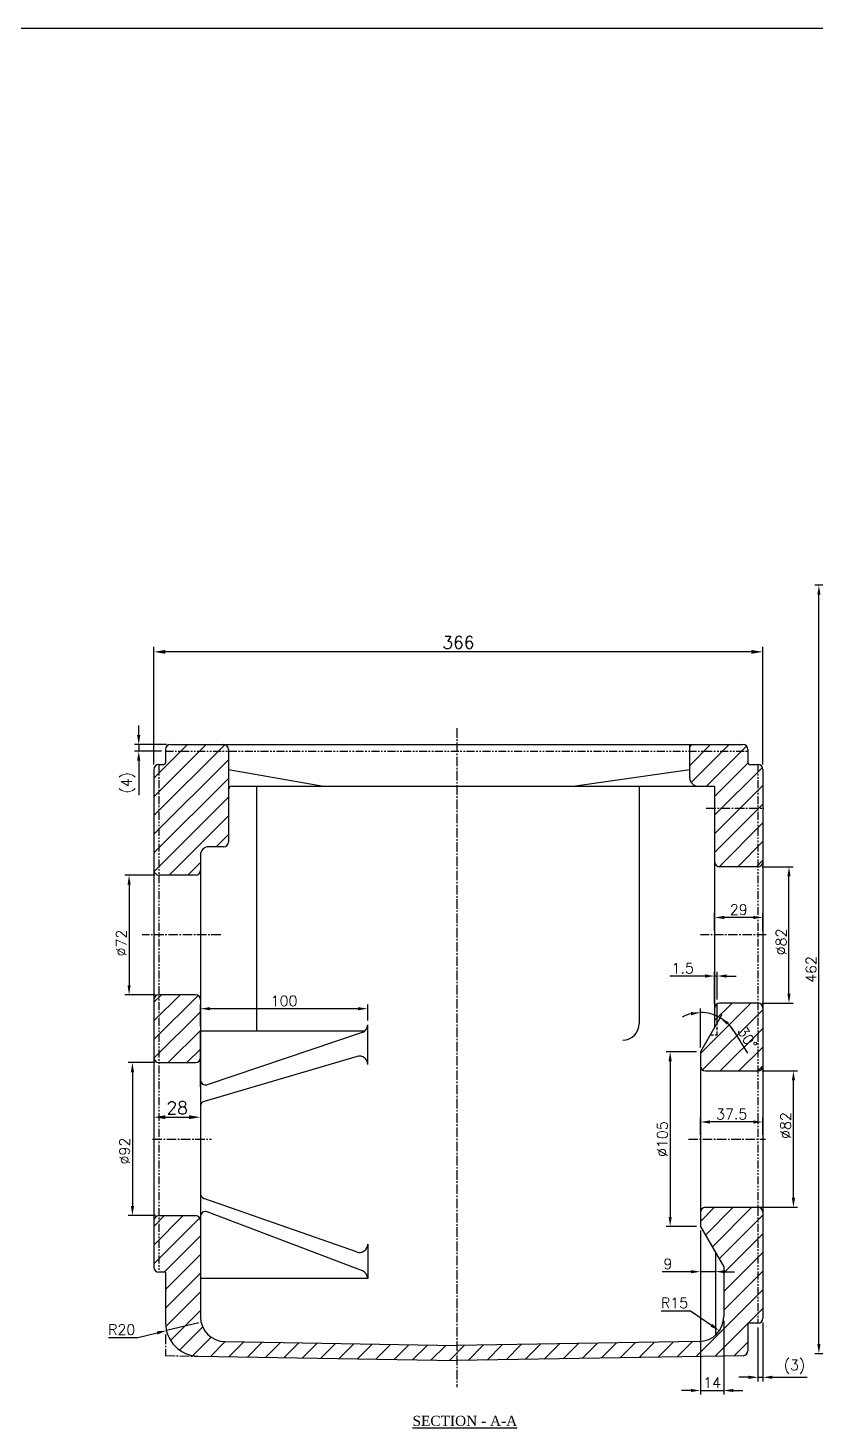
# Model space of a CAD drawing. Header units: millimetres. Extents: x -3508 to 12243, y -3609 to 4092.
# Drawn here: x 405 to 879, y 206 to 1048 of the extents above; entities that cross this region are included whole.
import ezdxf

# ---------------------------------------------------------------- set-up
doc = ezdxf.new("R2010")
doc.units = ezdxf.units.MM
doc.header["$LTSCALE"] = 0.3
doc.header["$PDSIZE"] = -50
for name, pattern in [('CENTER2', [28.575, 19.05, -3.175, 3.175, -3.175]), ('HIDDEN', [9.525, 6.35, -3.175]), ('PHANTOM2', [31.75, 15.875, -3.175, 3.175, -3.175, 3.175, -3.175])]:
    doc.linetypes.add(name, pattern=pattern)
doc.layers.add('AM_5', color=3, linetype='Continuous', lineweight=25)
for name, color, linetype in [('center', 1, 'CENTER2'), ('CHAIN ...', 8, 'PHANTOM2'), ('h', 4, 'HIDDEN'), ('ht', 6, 'Continuous')]:
    doc.layers.add(name, color=color, linetype=linetype)
doc.styles.add('ROMANTIC', font='romantic.ttf')
doc.styles.add('rs', font='romans.shx')
doc.dimstyles.new('sarab', dxfattribs={"dimscale": 3, "dimtxt": 2.5, "dimasz": 2.3, "dimexe": 1, "dimexo": 1, "dimtad": 1, "dimdec": 3, "dimdsep": 46, "dimtxsty": 'rs', "dimcen": 0, "dimclrd": 1, "dimclre": 1, "dimclrt": 7, "dimadec": 3, "dimazin": 2, "dimtfac": 1, "dimtdec": 3, "dimtmove": 0, "dimatfit": 3, "dimfxl": 0, "dimarcsym": 0})
doc.dimstyles.new('sarab$0', dxfattribs={"dimscale": 3, "dimtxt": 2.5, "dimasz": 2.3, "dimexe": 1, "dimexo": 1, "dimtad": 1, "dimdec": 3, "dimdsep": 46, "dimtxsty": 'rs', "dimcen": 0, "dimclrd": 1, "dimclre": 1, "dimclrt": 7, "dimadec": 3, "dimazin": 2, "dimtfac": 1, "dimtdec": 3, "dimtmove": 0, "dimatfit": 3, "dimfxl": 0, "dimarcsym": 0})

# ---------------------------------------------------------------- blocks, each defined once
blk = doc.blocks.new('*D1319')
at = {"color": 1, "lineweight": -2, "transparency": 16777216}
for p, q in [((481.28, 538.79), (463.38, 538.79)), ((465.88, 533.04), (465.88, 472.54)), ((481.78, 466.79), (463.38, 466.79))]:
    blk.add_line(p, q, dxfattribs=at)
at = {"color": 1, "transparency": 16777216}
for points in [[(464.92, 533.04), (466.84, 533.04), (465.88, 538.79)], [(464.92, 472.54), (466.84, 472.54), (465.88, 466.79)]]:
    blk.add_solid(points, dxfattribs=at)
at = {"layer": 'Defpoints', "color": 0, "transparency": 16777216}
for p in [(483.78, 538.79), (465.88, 466.79), (484.28, 466.79)]:
    blk.add_point(p, dxfattribs=at)
at = {"color": 7, "transparency": 16777216, "insert": (461.19, 497.91), "char_height": 6.25, "attachment_point": 5, "rotation": 90, "style": 'rs'}
blk.add_mtext('%%C72', dxfattribs=at)
blk = doc.blocks.new('*D1327')
at = {"color": 1, "lineweight": -2, "transparency": 16777216}
for p, q in [((481.28, 426.04), (465.38, 426.04)), ((467.88, 420.29), (467.88, 339.79)), ((481.78, 334.04), (465.38, 334.04))]:
    blk.add_line(p, q, dxfattribs=at)
at = {"color": 1, "transparency": 16777216}
for points in [[(466.92, 420.29), (468.84, 420.29), (467.88, 426.04)], [(466.92, 339.79), (468.84, 339.79), (467.88, 334.04)]]:
    blk.add_solid(points, dxfattribs=at)
at = {"layer": 'Defpoints', "color": 0, "transparency": 16777216}
for p in [(483.78, 426.04), (467.88, 334.04), (484.28, 334.04)]:
    blk.add_point(p, dxfattribs=at)
at = {"color": 7, "transparency": 16777216, "insert": (463.19, 372.87), "char_height": 6.25, "attachment_point": 5, "rotation": 90, "style": 'rs'}
blk.add_mtext('%%C92', dxfattribs=at)
blk = doc.blocks.new('*D1328')
at = {"color": 1, "lineweight": -2, "transparency": 16777216}
for p, q in [((846.28, 421.04), (867.64, 421.04)), ((865.14, 344.79), (865.14, 415.29)), ((843.78, 339.04), (867.64, 339.04))]:
    blk.add_line(p, q, dxfattribs=at)
at = {"color": 1, "transparency": 16777216}
for points in [[(864.19, 415.29), (866.1, 415.29), (865.14, 421.04)], [(864.19, 344.79), (866.1, 344.79), (865.14, 339.04)]]:
    blk.add_solid(points, dxfattribs=at)
at = {"layer": 'Defpoints', "color": 0, "transparency": 16777216}
for p in [(843.78, 421.04), (865.14, 421.04), (841.28, 339.04)]:
    blk.add_point(p, dxfattribs=at)
at = {"color": 7, "transparency": 16777216, "insert": (860.46, 388.19), "char_height": 6.25, "attachment_point": 5, "rotation": 90, "style": 'rs'}
blk.add_mtext('%%C82', dxfattribs=at)
blk = doc.blocks.new('*D1329')
at = {"color": 1, "lineweight": -2, "transparency": 16777216}
for p, q in [((846.28, 543.79), (864.95, 543.79)), ((862.45, 467.54), (862.45, 538.04)), ((846.28, 461.79), (864.95, 461.79))]:
    blk.add_line(p, q, dxfattribs=at)
at = {"color": 1, "transparency": 16777216}
for points in [[(861.49, 538.04), (863.41, 538.04), (862.45, 543.79)], [(861.49, 467.54), (863.41, 467.54), (862.45, 461.79)]]:
    blk.add_solid(points, dxfattribs=at)
at = {"layer": 'Defpoints', "color": 0, "transparency": 16777216}
for p in [(843.78, 543.79), (862.45, 543.79), (843.78, 461.79)]:
    blk.add_point(p, dxfattribs=at)
at = {"color": 7, "transparency": 16777216, "insert": (857.76, 498.61), "char_height": 6.25, "attachment_point": 5, "rotation": 90, "style": 'rs'}
blk.add_mtext('%%C82', dxfattribs=at)
blk = doc.blocks.new('*D1330')
at = {"color": 1, "lineweight": -2, "transparency": 16777216}
for p, q in [((809.28, 435.04), (809.28, 458.66)), ((819.03, 449.43), (822.34, 455.16)), ((829.35, 445), (837.59, 431.72))]:
    blk.add_line(p, q, dxfattribs=at)
for start, end in [(103.98055, 117.9611), (60, 90), (31.82519, 60), (32.0389, 46.01945)]:
    blk.add_arc((809.28, 432.54), 23.62, start, end, dxfattribs=at)
at = {"color": 1, "transparency": 16777216}
for points in [[(803.45, 456.41), (803.69, 454.51), (809.28, 456.16)], [(825.11, 448.77), (826.26, 450.3), (821.09, 453)]]:
    blk.add_solid(points, dxfattribs=at)
at = {"layer": 'Defpoints', "color": 0, "transparency": 16777216}
for p in [(813.38, 455.8), (817.78, 447.26), (809.28, 432.54), (809.28, 432.54), (809.28, 327.54)]:
    blk.add_point(p, dxfattribs=at)
at = {"color": 7, "transparency": 16777216, "insert": (837.45, 440.83), "char_height": 6.25, "attachment_point": 5, "rotation": 301.82519, "style": 'rs'}
blk.add_mtext('30°', dxfattribs=at)
blk = doc.blocks.new('*D1331')
at = {"color": 1, "lineweight": -2, "transparency": 16777216}
for p, q in [((809.28, 382.54), (809.28, 392.85)), ((841.03, 390.35), (815.03, 390.35)), ((846.78, 382.54), (846.78, 392.85))]:
    blk.add_line(p, q, dxfattribs=at)
at = {"color": 1, "transparency": 16777216}
for points in [[(815.03, 391.31), (815.03, 389.39), (809.28, 390.35)], [(841.03, 391.31), (841.03, 389.39), (846.78, 390.35)]]:
    blk.add_solid(points, dxfattribs=at)
at = {"layer": 'Defpoints', "color": 0, "transparency": 16777216}
for p in [(809.28, 390.35), (809.28, 380.04), (846.78, 380.04)]:
    blk.add_point(p, dxfattribs=at)
at = {"color": 7, "transparency": 16777216, "insert": (828.03, 395.04), "char_height": 6.25, "attachment_point": 5, "style": 'rs'}
blk.add_mtext('37.5', dxfattribs=at)
blk = doc.blocks.new('*D1332')
at = {"color": 1, "lineweight": -2, "transparency": 16777216}
for p, q in [((817.78, 505.29), (817.78, 515.8)), ((846.78, 505.29), (846.78, 515.8)), ((841.03, 513.3), (823.53, 513.3))]:
    blk.add_line(p, q, dxfattribs=at)
at = {"color": 1, "transparency": 16777216}
for points in [[(823.53, 514.25), (823.53, 512.34), (817.78, 513.3)], [(841.03, 514.25), (841.03, 512.34), (846.78, 513.3)]]:
    blk.add_solid(points, dxfattribs=at)
at = {"layer": 'Defpoints', "color": 0, "transparency": 16777216}
for p in [(817.78, 513.3), (817.78, 502.79), (846.78, 502.79)]:
    blk.add_point(p, dxfattribs=at)
at = {"color": 7, "transparency": 16777216, "insert": (832.28, 517.98), "char_height": 6.25, "attachment_point": 5, "style": 'rs'}
blk.add_mtext('29', dxfattribs=at)
blk = doc.blocks.new('*D1192')
at = {"color": 1, "lineweight": -2, "transparency": 16777216}
blk.add_line((487.68, 393.22), (501.88, 393.22), dxfattribs=at)
at = {"color": 1, "transparency": 16777216}
for points in [[(487.68, 394.37), (487.68, 392.07), (480.78, 393.22)], [(501.88, 394.37), (501.88, 392.07), (508.78, 393.22)]]:
    blk.add_solid(points, dxfattribs=at)
at = {"layer": 'Defpoints', "color": 0, "transparency": 16777216}
for p in [(480.78, 393.22), (508.78, 393.22), (508.78, 393.22)]:
    blk.add_point(p, dxfattribs=at)
at = {"color": 7, "transparency": 16777216, "insert": (494.78, 398.85), "char_height": 7.5, "attachment_point": 5, "style": 'rs'}
blk.add_mtext('28', dxfattribs=at)
blk = doc.blocks.new('*D1333')
at = {"color": 1, "lineweight": -2, "transparency": 16777216}
for p, q in [((508.78, 447.73), (508.78, 460.95)), ((603.53, 458.45), (514.53, 458.45)), ((609.28, 451.32), (609.28, 460.95))]:
    blk.add_line(p, q, dxfattribs=at)
at = {"color": 1, "transparency": 16777216}
for points in [[(514.53, 459.41), (514.53, 457.49), (508.78, 458.45)], [(603.53, 459.41), (603.53, 457.49), (609.28, 458.45)]]:
    blk.add_solid(points, dxfattribs=at)
at = {"layer": 'Defpoints', "color": 0, "transparency": 16777216}
for p in [(508.78, 458.45), (609.28, 448.82), (508.78, 445.23)]:
    blk.add_point(p, dxfattribs=at)
at = {"color": 7, "transparency": 16777216, "insert": (559.03, 463.14), "char_height": 6.25, "attachment_point": 5, "style": 'rs'}
blk.add_mtext('100', dxfattribs=at)
blk = doc.blocks.new('*D1428')
at = {"color": 1, "lineweight": -2, "transparency": 16777216}
for p, q in [((809.28, 325.04), (809.28, 226.41)), ((823.28, 270.89), (823.28, 226.41)), ((803.53, 228.91), (797.78, 228.91)), ((809.28, 228.91), (823.28, 228.91)), ((829.03, 228.91), (834.78, 228.91))]:
    blk.add_line(p, q, dxfattribs=at)
at = {"color": 1, "transparency": 16777216}
for points in [[(803.53, 229.87), (803.53, 227.96), (809.28, 228.91)], [(829.03, 229.87), (829.03, 227.96), (823.28, 228.91)]]:
    blk.add_solid(points, dxfattribs=at)
at = {"layer": 'Defpoints', "color": 0, "transparency": 16777216}
for p in [(809.28, 327.54), (823.28, 273.39), (823.28, 228.91)]:
    blk.add_point(p, dxfattribs=at)
at = {"color": 7, "transparency": 16777216, "insert": (816.28, 233.6), "char_height": 6.25, "attachment_point": 5, "style": 'rs'}
blk.add_mtext('14', dxfattribs=at)
blk = doc.blocks.new('*D1429')
at = {"color": 1, "lineweight": -2, "transparency": 16777216}
for p, q in [((471.67, 623.04), (471.67, 628.79)), ((488.28, 617.29), (469.17, 617.29)), ((471.67, 617.29), (471.67, 613.29)), ((485.28, 613.29), (469.17, 613.29)), ((471.67, 607.54), (471.67, 586.76))]:
    blk.add_line(p, q, dxfattribs=at)
at = {"color": 1, "transparency": 16777216}
for points in [[(470.71, 623.04), (472.63, 623.04), (471.67, 617.29)], [(470.71, 607.54), (472.63, 607.54), (471.67, 613.29)]]:
    blk.add_solid(points, dxfattribs=at)
at = {"layer": 'Defpoints', "color": 0, "transparency": 16777216}
for p in [(490.78, 617.29), (471.67, 613.29), (487.78, 613.29)]:
    blk.add_point(p, dxfattribs=at)
at = {"color": 7, "transparency": 16777216, "insert": (465.35, 594.27), "char_height": 6.25, "attachment_point": 5, "rotation": 90, "style": 'rs'}
blk.add_mtext('(4)', dxfattribs=at)
blk = doc.blocks.new('*D1427')
at = {"color": 1, "lineweight": -2, "transparency": 16777216}
for p, q in [((846.78, 269.83), (846.78, 234.36)), ((843.78, 266.83), (843.78, 234.36)), ((838.03, 236.86), (832.28, 236.86)), ((843.78, 236.86), (846.78, 236.86)), ((852.53, 236.86), (873.31, 236.86))]:
    blk.add_line(p, q, dxfattribs=at)
at = {"color": 1, "transparency": 16777216}
for points in [[(838.03, 237.82), (838.03, 235.91), (843.78, 236.86)], [(852.53, 237.82), (852.53, 235.91), (846.78, 236.86)]]:
    blk.add_solid(points, dxfattribs=at)
at = {"layer": 'Defpoints', "color": 0, "transparency": 16777216}
for p in [(846.78, 272.33), (843.78, 269.33), (846.78, 236.86)]:
    blk.add_point(p, dxfattribs=at)
at = {"color": 7, "transparency": 16777216, "insert": (865.79, 243.19), "char_height": 6.25, "attachment_point": 5, "style": 'rs'}
blk.add_mtext('(3)', dxfattribs=at)
blk = doc.blocks.new('*D1436')
at = {"color": 1, "lineweight": -2, "transparency": 16777216}
for p, q in [((507.78, 269.55), (488.33, 264.9)), ((471.06, 260.78), (482.73, 263.57)), ((453.43, 260.78), (471.06, 260.78))]:
    blk.add_line(p, q, dxfattribs=at)
at = {"color": 1, "transparency": 16777216}
blk.add_solid([(482.51, 264.5), (482.95, 262.64), (488.33, 264.9)], dxfattribs=at)
at = {"layer": 'Defpoints', "color": 0, "transparency": 16777216}
for p in [(507.78, 269.55), (488.33, 264.9)]:
    blk.add_point(p, dxfattribs=at)
at = {"color": 7, "transparency": 16777216, "insert": (461.46, 265.47), "char_height": 6.25, "attachment_point": 5, "style": 'rs'}
blk.add_mtext('R20', dxfattribs=at)
blk = doc.blocks.new('_DatumFilled')
at = {"color": 0, "linetype": 'ByBlock'}
blk.add_solid([(0, 0.58), (-1, 0), (0, -0.58)], dxfattribs=at)
blk = doc.blocks.new('*D1212')
at = {"color": 1, "lineweight": -2, "transparency": 16777216}
for p, q in [((785.64, 276.89), (803.27, 276.89)), ((803.27, 276.89), (815.87, 268.13))]:
    blk.add_line(p, q, dxfattribs=at)
at = {"color": 1, "transparency": 16777216}
blk.add_solid([(816.42, 268.91), (815.32, 267.34), (820.59, 264.84)], dxfattribs=at)
at = {"layer": 'Defpoints', "color": 0, "transparency": 16777216}
for p in [(808.28, 273.41), (820.59, 264.84)]:
    blk.add_point(p, dxfattribs=at)
at = {"color": 7, "transparency": 16777216, "insert": (793.67, 281.58), "char_height": 6.25, "attachment_point": 5, "style": 'rs'}
blk.add_mtext('R15', dxfattribs=at)
blk = doc.blocks.new('*D1432')
at = {"color": 1, "lineweight": -2, "transparency": 16777216}
for p, q in [((809.28, 325.04), (809.28, 297.83)), ((818.28, 309.45), (818.28, 297.83)), ((803.53, 300.33), (786.17, 300.33)), ((818.28, 300.33), (809.28, 300.33)), ((824.03, 300.33), (829.78, 300.33))]:
    blk.add_line(p, q, dxfattribs=at)
at = {"color": 1, "transparency": 16777216}
for points in [[(803.53, 301.29), (803.53, 299.37), (809.28, 300.33)], [(824.03, 301.29), (824.03, 299.37), (818.28, 300.33)]]:
    blk.add_solid(points, dxfattribs=at)
at = {"layer": 'Defpoints', "color": 0, "transparency": 16777216}
for p in [(809.28, 327.54), (818.28, 311.95), (818.28, 300.33)]:
    blk.add_point(p, dxfattribs=at)
at = {"color": 7, "transparency": 16777216, "insert": (789.67, 305.02), "char_height": 6.25, "attachment_point": 5, "style": 'rs'}
blk.add_mtext('9', dxfattribs=at)
blk = doc.blocks.new('*D1433')
at = {"color": 1, "lineweight": -2, "transparency": 16777216}
for p, q in [((817.78, 461.29), (817.78, 480.6)), ((819.28, 463.89), (819.28, 480.6)), ((812.03, 478.1), (790.95, 478.1)), ((819.28, 478.1), (817.78, 478.1)), ((825.03, 478.1), (830.78, 478.1))]:
    blk.add_line(p, q, dxfattribs=at)
at = {"color": 1, "transparency": 16777216}
for points in [[(812.03, 479.06), (812.03, 477.14), (817.78, 478.1)], [(825.03, 479.06), (825.03, 477.14), (819.28, 478.1)]]:
    blk.add_solid(points, dxfattribs=at)
at = {"layer": 'Defpoints', "color": 0, "transparency": 16777216}
for p in [(819.28, 478.1), (817.78, 458.79), (819.28, 461.39)]:
    blk.add_point(p, dxfattribs=at)
at = {"color": 7, "transparency": 16777216, "insert": (798.61, 482.79), "char_height": 6.25, "attachment_point": 5, "style": 'rs'}
blk.add_mtext('1.5', dxfattribs=at)
blk = doc.blocks.new('*D1455')
at = {"color": 1, "lineweight": -2, "transparency": 16777216}
for p, q in [((806.78, 432.54), (788.55, 432.54)), ((791.05, 426.79), (791.05, 333.29)), ((806.78, 327.54), (788.55, 327.54))]:
    blk.add_line(p, q, dxfattribs=at)
at = {"color": 1, "transparency": 16777216}
for points in [[(790.09, 426.79), (792.01, 426.79), (791.05, 432.54)], [(790.09, 333.29), (792.01, 333.29), (791.05, 327.54)]]:
    blk.add_solid(points, dxfattribs=at)
at = {"layer": 'Defpoints', "color": 0, "transparency": 16777216}
for p in [(809.28, 432.54), (791.05, 327.54), (809.28, 327.54)]:
    blk.add_point(p, dxfattribs=at)
at = {"color": 7, "transparency": 16777216, "insert": (786.36, 380.04), "char_height": 6.25, "attachment_point": 5, "rotation": 90, "style": 'rs'}
blk.add_mtext('%%C105', dxfattribs=at)
blk = doc.blocks.new('*D1280')
at = {"layer": 'AM_5', "color": 1, "lineweight": -2, "transparency": 16777216}
for p, q in [((480.78, 605.29), (480.78, 675.99)), ((846.78, 605.29), (846.78, 675.99)), ((839.88, 672.99), (487.68, 672.99))]:
    blk.add_line(p, q, dxfattribs=at)
at = {"layer": 'AM_5', "color": 1, "transparency": 16777216}
for points in [[(487.68, 674.14), (487.68, 671.84), (480.78, 672.99)], [(839.88, 674.14), (839.88, 671.84), (846.78, 672.99)]]:
    blk.add_solid(points, dxfattribs=at)
at = {"layer": 'Defpoints', "color": 0, "transparency": 16777216}
for p in [(480.78, 672.99), (480.78, 602.29), (846.78, 602.29)]:
    blk.add_point(p, dxfattribs=at)
at = {"layer": 'AM_5', "color": 7, "transparency": 16777216, "insert": (663.78, 678.62), "char_height": 7.5, "attachment_point": 5, "style": 'rs'}
blk.add_mtext('366', dxfattribs=at)
blk = doc.blocks.new('*D1283')
at = {"color": 1, "lineweight": -2, "transparency": 16777216}
for p, q in [((997.33, 713.03), (877.93, 713.03)), ((880.43, 256.78), (880.43, 707.28)), ((997.33, 251.03), (877.93, 251.03))]:
    blk.add_line(p, q, dxfattribs=at)
at = {"color": 1, "transparency": 16777216}
for points in [[(879.47, 707.28), (881.39, 707.28), (880.43, 713.03)], [(879.47, 256.78), (881.39, 256.78), (880.43, 251.03)]]:
    blk.add_solid(points, dxfattribs=at)
at = {"layer": 'Defpoints', "color": 0, "transparency": 16777216}
for p in [(880.43, 713.03), (999.83, 713.03), (999.83, 251.03)]:
    blk.add_point(p, dxfattribs=at)
at = {"color": 7, "transparency": 16777216, "insert": (875.75, 482.03), "char_height": 6.25, "attachment_point": 5, "rotation": 90, "style": 'rs'}
blk.add_mtext('462', dxfattribs=at)

msp = doc.modelspace()

# ---------------------------------------------------------------- hatches: boundary and pattern name
at = {"layer": 'ht'}
h = msp.add_hatch(dxfattribs=at)
h.set_pattern_fill('ANSI31', color=256, scale=2.5, style=0)
h.set_pattern_definition([(45, (-6131.779, -43.694), (-5.61266, 5.61266), [])])
h.paths.add_polyline_path([(525.5786, 613.2892), (508.7786, 613.2892), (508.7786, 609.5892, 0.41421356), (511.7786, 606.5892), (522.5786, 606.5892, -0.41421356), (525.5786, 603.5892)], flags=17)
h.paths.add_polyline_path([(522.5786, 617.2892), (508.7786, 617.2892), (508.7786, 613.2892), (525.5786, 613.2892), (525.5786, 614.2892, 0.41421356)])
h.paths.add_polyline_path([(843.7786, 605.2892), (838.7786, 605.2892, -0.41421356), (837.7786, 606.2892), (837.7786, 613.2892), (802.7786, 613.2892), (802.7786, 597.2892, 0.41421356), (807.7786, 592.2892), (817.7786, 592.2892), (817.7786, 578.9392), (843.7786, 578.9392)])
h.paths.add_polyline_path([(843.7786, 578.9392), (817.7786, 578.9392), (817.7786, 546.7892, 0.41421356), (820.7786, 543.7892), (843.7786, 543.7892)])
h.paths.add_polyline_path([(834.7786, 617.2892), (802.7786, 617.2892), (802.7786, 613.2892), (837.7786, 613.2892), (837.7786, 614.2892, 0.41421356)])
h.paths.add_polyline_path([(846.7786, 602.2892, 0.41421356), (843.7786, 605.2892), (843.7786, 578.9392), (846.7786, 578.9392)])
h.paths.add_polyline_path([(846.7786, 578.9392), (843.7786, 578.9392), (843.7786, 543.7892, 0.41421356), (846.7786, 546.7892)])
h.paths.add_polyline_path([(846.7786, 458.7892, 0.41421356), (843.7786, 461.7892), (843.7786, 421.0392, 0.41421356), (846.7786, 424.0392)])
h.paths.add_polyline_path([(843.7786, 461.7892), (820.7786, 461.7892, 0.1316525), (819.2786, 461.3872), (819.2786, 449.8597), (819.2786, 442.7492), (815.1734, 442.7492), (809.2786, 432.5392), (809.2786, 424.0392, 0.41421356), (812.2786, 421.0392), (843.7786, 421.0392)])
h.paths.add_polyline_path([(819.2786, 461.3872, 0.26794919), (817.7786, 458.7892), (817.7786, 447.2616), (819.2786, 449.8597)], flags=17)
h.paths.add_polyline_path([(819.2786, 449.8597), (817.7786, 447.2616), (815.1734, 442.7492), (819.2786, 442.7492)], flags=17)
h.paths.add_polyline_path([(837.7786, 252.8362), (837.7786, 269.3337), (843.7786, 269.3337), (843.7786, 339.0392), (812.2786, 339.0392, 0.41421356), (809.2786, 336.0392), (809.2786, 327.5392), (823.2786, 303.2904), (823.2786, 273.385, -0.40920189), (808.5357, 258.3872), (662.7786, 255.8886), (662.7786, 246.8872), (834.83, 249.8367, 0.40920189)])
h.paths.add_polyline_path([(846.7786, 336.0392, 0.41421356), (843.7786, 339.0392), (843.7786, 269.3337, 0.41421356), (846.7786, 272.3337)])
h.paths.add_polyline_path([(508.7786, 463.7892, 0.41421356), (505.7786, 466.7892), (483.7786, 466.7892), (483.7786, 426.0392), (505.7786, 426.0392, 0.41421356), (508.7786, 429.0392), (508.7786, 440.0392)])
h.paths.add_polyline_path([(483.7786, 466.7892, 0.41421356), (480.7786, 463.7892), (480.7786, 429.0392, 0.41421356), (483.7786, 426.0392)])
h.paths.add_polyline_path([(508.7786, 331.0392, 0.41421356), (505.7786, 334.0392), (483.7786, 334.0392), (483.7786, 300.0392), (487.7786, 300.0392), (487.7786, 269.5473, 0.40920189), (507.4358, 249.5503), (662.7786, 246.8872), (662.7786, 255.8886), (523.5215, 258.2758, -0.40920189), (508.7786, 273.2736)])
h.paths.add_polyline_path([(483.7786, 334.0392, 0.41421356), (480.7786, 331.0392), (480.7786, 303.0392, 0.41421356), (483.7786, 300.0392)])
h.paths.add_polyline_path([(508.7786, 617.2892), (490.7786, 617.2892, 0.41421356), (487.7786, 614.2892), (487.7786, 613.2892), (508.7786, 613.2892)])
h.paths.add_polyline_path([(483.7786, 605.2892, 0.41421356), (480.7786, 602.2892), (480.7786, 541.7892, 0.41421356), (483.7786, 538.7892)])
edge = h.paths.add_edge_path()
edge.add_arc((505.7786, 541.7892), 3, 270, 360)
edge.add_line((508.7786, 541.7892), (508.7786, 550.7892))
edge.add_arc((513.7786, 550.7892), 5, 90, 180, ccw=False)
edge.add_line((513.7786, 555.7892), (522.5786, 555.7892))
edge.add_arc((522.5786, 558.7892), 3, 270, 360)
edge.add_line((525.5786, 558.7892), (525.5786, 603.5892))
edge.add_arc((522.5786, 603.5892), 3, 0, 90)
edge.add_line((522.5786, 606.5892), (511.7786, 606.5892))
edge.add_arc((511.7786, 609.5892), 3, 180, 270, ccw=False)
edge.add_line((508.7786, 609.5892), (508.7786, 613.2892))
edge.add_line((508.7786, 613.2892), (487.7786, 613.2892))
edge.add_line((487.7786, 613.2892), (487.7786, 606.2892))
edge.add_arc((486.7786, 606.2892), 1, -90, 0, ccw=False)
edge.add_line((486.7786, 605.2892), (483.7786, 605.2892))
edge.add_line((483.7786, 605.2892), (483.7786, 538.7892))
edge.add_line((483.7786, 538.7892), (505.7786, 538.7892))

# ---------------------------------------------------------------- linework, layer by layer
for p, q in [((-3507.7534, 1048.0638), (1845.5929, 1048.0638)), ((490.7786, 617.2892), (834.7786, 617.2892)), ((802.7786, 597.2892), (802.7786, 617.2892)), ((487.7786, 614.2892), (487.7786, 606.2892)), ((525.5786, 614.2892), (525.5786, 558.7892)), ((837.7786, 614.2892), (837.7786, 606.2892)), ((480.7786, 602.2892), (480.7786, 303.0392)), ((483.7786, 605.2892), (486.7786, 605.2892)), ((525.5786, 602.2892), (582.7786, 592.2892)), ((732.7786, 592.2892), (802.7786, 602.2892)), ((838.7786, 605.2892), (843.7786, 605.2892)), ((846.7786, 602.2892), (846.7786, 272.3337)), ((527.5786, 592.2892), (817.7786, 592.2892)), ((817.7786, 592.2892), (817.7786, 462.7892)), ((522.5786, 555.7892), (513.7786, 555.7892)), ((522.5786, 555.7892), (513.7786, 555.7892)), ((508.7786, 550.7892), (508.7786, 440.0392)), ((505.7786, 538.7892), (483.7786, 538.7892)), ((843.7786, 543.7892), (819.7786, 543.7892)), ((505.7786, 466.7892), (483.7786, 466.7892)), ((817.7786, 462.7892), (817.7786, 447.2616)), ((819.2786, 449.8597), (819.2786, 461.3872)), ((843.7786, 461.7892), (820.7786, 461.7892)), ((609.2786, 425.0039), (609.2786, 448.8242)), ((819.2786, 449.8597), (809.2786, 432.5392)), ((508.7786, 411.4363), (508.7786, 445.2304)), ((508.7786, 445.2304), (607.7549, 445.2304)), ((508.7786, 440.0392), (508.7786, 273.2736)), ((605.8722, 444.085), (512.7348, 412.7666)), ((602.8643, 429.7997), (510.93, 402.6875)), ((809.2786, 432.5392), (809.2786, 327.5392)), ((483.7786, 426.0392), (505.7786, 426.0392)), ((812.2786, 421.0392), (843.7786, 421.0392)), ((602.6233, 312.1894), (510.7854, 344.4095)), ((812.2786, 339.0392), (843.7786, 339.0392)), ((483.7786, 334.0392), (505.7786, 334.0392)), ((606.0596, 300.8835), (512.8472, 336.4154)), ((809.2786, 327.5392), (823.2786, 303.2904)), ((609.2786, 316.9075), (609.2786, 296.2114)), ((818.2786, 311.9507), (818.2786, 262.2047)), ((823.2786, 303.2904), (823.2786, 273.385)), ((487.7786, 300.0392), (483.7786, 300.0392)), ((487.7786, 300.0392), (487.7786, 269.5473)), ((609.2786, 296.2114), (508.7786, 296.2114)), ((837.7786, 269.3337), (837.7786, 252.8362)), ((843.7786, 269.3337), (837.7786, 269.3337)), ((523.5215, 258.2758), (662.9329, 255.8859)), ((808.5357, 258.3872), (662.6243, 255.8859)), ((507.4358, 249.5503), (662.7786, 246.8872)), ((834.83, 249.8367), (662.7786, 246.8872)), ((662.7786, 246.2892), (662.7786, 246.2892))]:
    msp.add_line(p, q)
at = {"color": 3}
for p, q in [((542.4786, 592.2892), (542.4786, 445.2304)), ((772.4786, 592.2892), (772.4786, 449.5038))]:
    msp.add_line(p, q, dxfattribs=at)
for centre, radius, start, end in [((490.7786, 614.2892), 3, 90, 180), ((522.5786, 614.2892), 3, 0, 90), ((834.7786, 614.2892), 3, 0, 90), ((486.7786, 606.2892), 1, 270, 0), ((838.7786, 606.2892), 1, 180, 270), ((483.7786, 602.2892), 3, 90, 180), ((843.7786, 602.2892), 3, 360, 90), ((527.5786, 590.2892), 2, 90, 180), ((807.7786, 597.2892), 5, 180, 270), ((513.7786, 550.7892), 5, 90, 180), ((522.5786, 558.7892), 3, 270, 0), ((483.7786, 541.7892), 3, 180, 270), ((505.7786, 541.7892), 3, 270, 0), ((820.7786, 546.7892), 3, 180, 270), ((843.7786, 546.7892), 3, 270, 0), ((483.7786, 463.7892), 3, 90, 180), ((505.7786, 463.7892), 3, 0, 90), ((820.7786, 458.7892), 3, 90, 180), ((843.7786, 458.7892), 3, 0, 90), ((604.2786, 448.8242), 5, 288.5857265, 0), ((604.2786, 425.0039), 5, 0, 106.4311943), ((483.7786, 429.0392), 3, 180, 270), ((505.7786, 429.0392), 3, 270, 0), ((812.2786, 424.0392), 3, 180, 270), ((843.7786, 424.0392), 3, 270, 0), ((511.7786, 415.6101), 3, 180, 288.5857265), ((511.7786, 399.8101), 3, 106.4311943, 180), ((511.7786, 347.2403), 3, 180, 250.667258), ((812.2786, 336.0392), 3, 90, 180), ((843.7786, 336.0392), 3, 0, 90), ((483.7786, 331.0392), 3, 90, 180), ((505.7786, 331.0392), 3, 0, 90), ((511.7786, 333.6122), 3, 69.133496, 180), ((604.2786, 316.9075), 5, 250.667258, 0), ((483.7786, 303.0392), 3, 180, 270), ((604.2786, 296.2114), 5, 0, 69.133496), ((507.7786, 269.5473), 20, 180, 269.0178828), ((523.7786, 273.2736), 15, 180, 269.0178828), ((808.2786, 273.385), 15, 270.9821172, 0), ((843.7786, 272.3337), 3, 270, 360), ((834.7786, 252.8362), 3, 270.9821172, 0)]:
    msp.add_arc(centre, radius, start, end)
msp.add_arc((762.4786, 449.5038), 10, 270.9821172, 0, dxfattribs=at)
at = {"layer": 'center'}
for p, q in [((662.7786, 627.0911), (662.7786, 230.8631)), ((812.7798, 578.9392), (847.3377, 578.9392)), ((520.9776, 502.7892), (473.7791, 502.7892)), ((848.7565, 502.7892), (809.2414, 502.7892)), ((479.9312, 380.0392), (515.3331, 380.0392)), ((802.0177, 380.0392), (848.4167, 380.0392)), ((487.7786, 262.5069), (487.7786, 249.8872)), ((487.7786, 249.8872), (507.4358, 249.5503))]:
    msp.add_line(p, q, dxfattribs=at)
at = {"layer": 'CHAIN ...'}
for p, q in [((487.7786, 613.2892), (837.7786, 613.2892)), ((483.7786, 605.2892), (483.7786, 300.0392)), ((843.7786, 605.2892), (843.7786, 269.3337))]:
    msp.add_line(p, q, dxfattribs=at)
at = {"layer": 'h'}
for p, q in [((819.2786, 442.7492), (819.2786, 449.8597)), ((815.1734, 442.7492), (819.2786, 442.7492))]:
    msp.add_line(p, q, dxfattribs=at)

# ---------------------------------------------------------------- texts
at = {"style": 'ROMANTIC'}
msp.add_text('%%USECTION - A-A', height=6.1, dxfattribs=at).set_placement((636.1931, 207.5875))

# ---------------------------------------------------------------- dimensions: what is measured, and where the dimension line sits
dim = msp.add_linear_dim(base=(880.4333, 713.028), p1=(999.8348, 251.028), p2=(999.8348, 713.028), angle=90, dimstyle='sarab$0', override={"dimscale": 2.5, "dimdec": 2, "dimadec": 2, "dimtdec": 2, "dimatfit": 0})
dim.commit()
dim.dimension.update_dxf_attribs({"geometry": '*D1283', "text_midpoint": (875.7458, 482.028)})
for base, p1, p2, text, override, picture, middle in [((471.6725, 613.2892), (490.7786, 617.2892), (487.7786, 613.2892), '(<>)', {"dimscale": 2.5, "dimdec": 2, "dimadec": 2, "dimtdec": 2, "dimatfit": 0}, '*D1429', (465.3481, 594.2743)), ((791.0495, 327.5392), (809.2786, 432.5392), (809.2786, 327.5392), '%%C<>', {"dimscale": 2.5, "dimtoh": 1, "dimdec": 2, "dimcen": 2.5, "dimadec": 1, "dimtdec": 2, "dimldrblk": 'DatumFilled'}, '*D1455', (786.362, 380.0392))]:
    dim = msp.add_linear_dim(base=base, p1=p1, p2=p2, angle=90, text=text, dimstyle='sarab', override=override)
    dim.commit()
    dim.dimension.update_dxf_attribs({"geometry": picture, "text_midpoint": middle})
for base, p1, p2, picture, middle in [((465.8818, 466.7892), (483.7786, 538.7892), (484.2786, 466.7892), '*D1319', (465.8818, 497.9095)), ((862.447, 543.7892), (843.7786, 461.7892), (843.7786, 543.7892), '*D1329', (862.447, 498.6132)), ((467.8775, 334.0392), (483.7786, 426.0392), (484.2786, 334.0392), '*D1327', (467.8775, 372.8677)), ((865.1439, 421.0392), (841.2786, 339.0392), (843.7786, 421.0392), '*D1328', (865.1439, 388.1892))]:
    dim = msp.add_linear_dim(base=base, p1=p1, p2=p2, angle=90, text='%%C<>', dimstyle='sarab', override={"dimscale": 2.5, "dimdec": 2, "dimadec": 2, "dimtdec": 2, "dimatfit": 0})
    dim.commit()
    dim.dimension.update_dxf_attribs({"geometry": picture, "text_midpoint": middle, "dimtype": 160})
for base, p1, p2, picture, middle in [((817.7786, 513.2958), (846.7786, 502.7892), (817.7786, 502.7892), '*D1332', (832.2786, 517.9833)), ((809.2786, 390.3513), (846.7786, 380.0392), (809.2786, 380.0392), '*D1331', (828.0286, 395.0388))]:
    dim = msp.add_linear_dim(base=base, p1=p1, p2=p2, dimstyle='sarab', override={"dimscale": 2.5, "dimdec": 2, "dimadec": 2, "dimtdec": 2, "dimatfit": 0})
    dim.commit()
    dim.dimension.update_dxf_attribs({"geometry": picture, "text_midpoint": middle})
for base, p1, p2, override, picture, middle in [((819.2786, 478.103), (817.7786, 458.7892), (819.2786, 461.3872), {"dimscale": 2.5, "dimtoh": 1, "dimdec": 2, "dimcen": 2.5, "dimadec": 1, "dimtdec": 2, "dimldrblk": 'DatumFilled'}, '*D1433', (798.6149, 478.103)), ((818.2786, 300.3283), (809.2786, 327.5392), (818.2786, 311.9507), {"dimscale": 2.5, "dimtoh": 1, "dimdec": 2, "dimcen": 2.5, "dimadec": 1, "dimtdec": 2, "dimldrblk": 'DatumFilled'}, '*D1432', (789.6685, 300.3283)), ((823.2786, 228.9136), (809.2786, 327.5392), (823.2786, 273.385), {"dimscale": 2.5, "dimdec": 2, "dimadec": 2, "dimtdec": 2, "dimatfit": 0}, '*D1428', (816.2786, 228.9136))]:
    dim = msp.add_linear_dim(base=base, p1=p1, p2=p2, dimstyle='sarab', override=override)
    dim.commit()
    dim.dimension.update_dxf_attribs({"geometry": picture, "text_midpoint": middle, "dimtype": 160})
dim = msp.add_linear_dim(base=(508.7786, 458.4502), p1=(609.2786, 448.8242), p2=(508.7786, 445.2304), text='100', dimstyle='sarab', override={"dimscale": 2.5, "dimdec": 2, "dimadec": 2, "dimtdec": 2, "dimatfit": 0})
dim.commit()
dim.dimension.update_dxf_attribs({"geometry": '*D1333', "text_midpoint": (559.0286, 463.1377)})
dim = msp.add_angular_dim_2l(base=(813.3808, 455.8038), line1=((817.7786, 447.2616), (809.2786, 432.5392)), line2=((809.2786, 432.5392), (809.2786, 327.5392)), dimstyle='sarab', override={"dimscale": 2.5, "dimdec": 2, "dimadec": 2, "dimtdec": 2, "dimatfit": 0})
dim.commit()
dim.dimension.update_dxf_attribs({"geometry": '*D1330', "text_midpoint": (837.4531, 440.8304)})
dim = msp.add_linear_dim(base=(508.7786, 393.2228), p1=(480.7786, 393.2228), p2=(508.7786, 393.2228), dimstyle='sarab')
dim.commit()
dim.dimension.update_dxf_attribs({"geometry": '*D1192', "text_midpoint": (494.7786, 398.8478)})
dim = msp.add_radius_dim(center=(808.2786, 273.4108), mpoint=(820.5913, 264.8436), dimstyle='sarab', override={"dimscale": 2.5, "dimtoh": 1, "dimdec": 2, "dimcen": 2.5, "dimadec": 1, "dimtdec": 2, "dimldrblk": 'DatumFilled'})
dim.commit()
dim.dimension.update_dxf_attribs({"geometry": '*D1212', "text_midpoint": (793.6747, 276.8937), "dimtype": 164})
dim = msp.add_radius_dim(center=(507.7786, 269.5473), mpoint=(488.3252, 264.9036), dimstyle='sarab', override={"dimscale": 2.5, "dimtoh": 1, "dimdec": 2, "dimcen": 2.5, "dimadec": 1, "dimtdec": 2, "dimldrblk": 'DatumFilled'})
dim.commit()
dim.dimension.update_dxf_attribs({"geometry": '*D1436', "text_midpoint": (461.4621, 265.4698)})
dim = msp.add_linear_dim(base=(846.7786, 236.8642), p1=(843.7786, 269.3337), p2=(846.7786, 272.3337), text='(<>)', dimstyle='sarab', override={"dimscale": 2.5, "dimdec": 2, "dimadec": 2, "dimtdec": 2, "dimatfit": 0})
dim.commit()
dim.dimension.update_dxf_attribs({"geometry": '*D1427', "text_midpoint": (865.7935, 236.8642), "dimtype": 160})
at = {"layer": 'AM_5'}
dim = msp.add_linear_dim(base=(480.7786, 672.9925), p1=(846.7786, 602.2892), p2=(480.7786, 602.2892), dimstyle='sarab$0', dxfattribs=at)
dim.commit()
dim.dimension.update_dxf_attribs({"geometry": '*D1280', "text_midpoint": (663.7786, 678.6175)})

doc.saveas('drawing.dxf')
